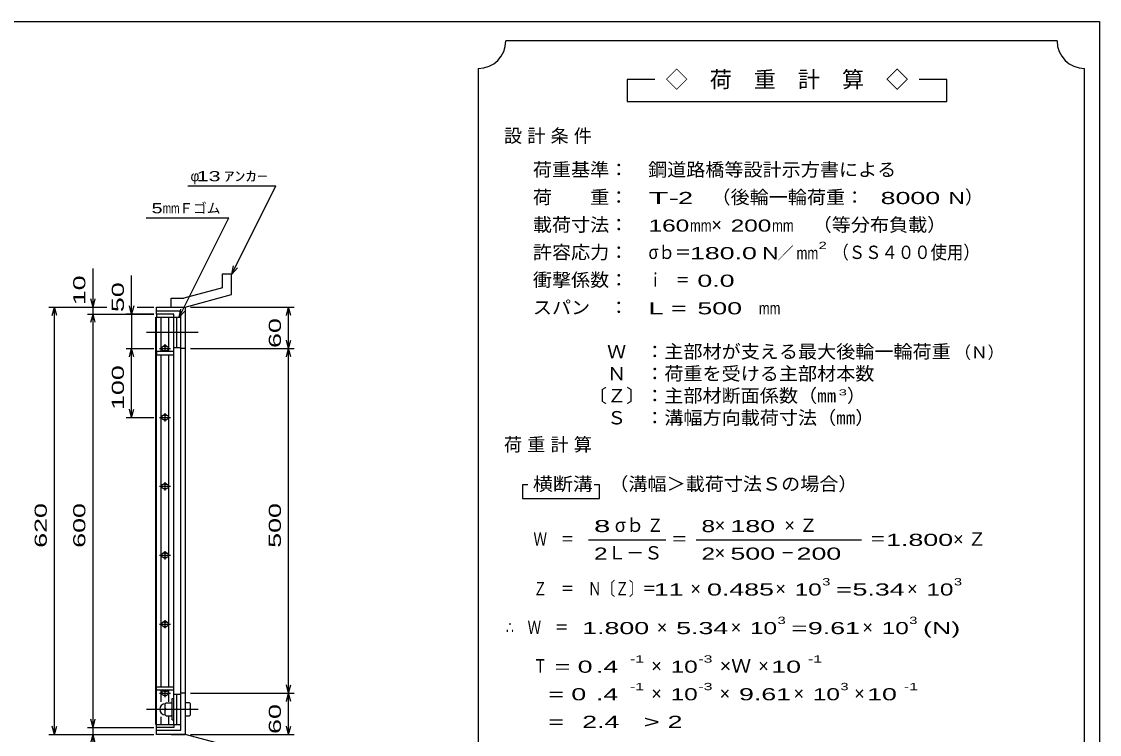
# Model space of a CAD drawing. Units: millimetres, scale not verified. Extents: x -1456 to 1385, y -1026 to 843.
# Drawn here: x -180 to 1385, y -192 to 843 of the extents above; entities that cross this region are included whole.
import ezdxf
from ezdxf.enums import TextEntityAlignment as Align

# ---------------------------------------------------------------- set-up
doc = ezdxf.new("R2010")
doc.units = ezdxf.units.MM
doc.header["$LTSCALE"] = 8
doc.linetypes.add('CHAIN', pattern=[18.5, 12, -1.5, 3.5, -1.5])
for name, color, linetype, lineweight in [('0_2', 150, 'Continuous', 25), ('16', 3, 'Continuous', 25), ('19', 6, 'Continuous', 25), ('22', 4, 'Continuous', 25), ('24', 2, 'Continuous', 25)]:
    doc.layers.add(name, color=color, linetype=linetype, lineweight=lineweight)
doc.styles.add('ベクトル', font='')
doc.styles.get('ベクトル').set_extended_font_data('ベクトル')

msp = doc.modelspace()

# ---------------------------------------------------------------- linework, layer by layer
at = {"layer": '0_2'}
for p, q in [((-1383.2, 842.8), (1384.8, 842.8)), ((1384.8, 842.8), (1384.8, -917.2))]:
    msp.add_line(p, q, dxfattribs=at)
at = {"layer": '16'}
for p, q in [((15.3, -177), (15.3, 414)), ((15.3, 414), (16, 414)), ((41, 418.5), (16, 418.5)), ((16, 418.5), (16, 414)), ((16, 414), (41, 414)), ((16, -177), (16, 414)), ((16, 414), (41, 414)), ((23, 364), (23, 414)), ((34, 364), (34, 414)), ((41, 414), (41, 418.5)), ((41, -177), (41, 414)), ((41, 414), (45.5, 414)), ((45.5, 370), (45.5, 414)), ((45.5, 414), (51.5, 414)), ((51.5, 370), (51.5, 414)), ((16, 364), (16, 359.5)), ((41, 364), (16, 364)), ((20.5, 368.5), (36.5, 368.5)), ((26.5, 371.5), (30.5, 371.5)), ((26.5, 365.5), (30.5, 365.5)), ((28.5, 364), (28.5, 374.5)), ((41, 370), (45.5, 370)), ((41, 359.5), (41, 364)), ((45.5, 370), (51.5, 370)), ((16, 359.5), (41, 359.5)), ((23, -122.5), (23, 359.5)), ((34, -122.5), (34, 359.5)), ((20.5, 268.5), (36.5, 268.5)), ((26.5, 271.5), (30.5, 271.5)), ((28.5, 262.5), (28.5, 274.5)), ((26.5, 265.5), (30.5, 265.5)), ((28.5, 162.5), (28.5, 174.5)), ((20.5, 168.5), (36.5, 168.5)), ((26.5, 171.5), (30.5, 171.5)), ((26.5, 165.5), (30.5, 165.5)), ((20.5, 68.5), (36.5, 68.5)), ((26.5, 71.5), (30.5, 71.5)), ((26.5, 65.5), (30.5, 65.5)), ((28.5, 62.5), (28.5, 74.5)), ((26.5, -28.5), (30.5, -28.5)), ((28.5, -37.5), (28.5, -25.5)), ((20.5, -31.5), (36.5, -31.5)), ((26.5, -34.5), (30.5, -34.5)), ((16, -127), (16, -122.5)), ((16, -122.5), (41, -122.5)), ((41, -127), (41, -122.5)), ((16, -127), (41, -127)), ((20.5, -131.5), (36.5, -131.5)), ((23, -144), (23, -127)), ((26.5, -128.5), (30.5, -128.5)), ((26.5, -134.5), (30.5, -134.5)), ((28.5, -137.5), (28.5, -127)), ((34, -144), (34, -127)), ((38.7, -170.5), (38.7, -139.5)), ((38.7, -139.5), (41, -139.5)), ((41, -133), (45.5, -133)), ((41, -170.5), (41, -139.5)), ((45.5, -177), (45.5, -133)), ((45.5, -133), (51.5, -133)), ((51.5, -177), (51.5, -133)), ((30.2, -145.5), (28.7, -147)), ((28.7, -163), (28.7, -147)), ((30.2, -155), (28.7, -153.5)), ((30.2, -155), (28.7, -156.5)), ((30.2, -145.5), (37.2, -145.5)), ((30.2, -155), (37.2, -155)), ((38.7, -147), (37.2, -145.5)), ((37.2, -155), (38.7, -153.5)), ((38.7, -156.5), (37.2, -155)), ((23, -177), (23, -166)), ((30.2, -164.5), (28.7, -163)), ((30.2, -164.5), (37.2, -164.5)), ((34, -177), (34, -166)), ((37.2, -164.5), (38.7, -163)), ((38.7, -170.5), (41, -170.5)), ((15.3, -177), (16, -177)), ((16, -177), (41, -177)), ((16, -181.5), (16, -177)), ((16, -177), (41, -177)), ((41, -181.5), (16, -181.5)), ((41, -177), (41, -181.5)), ((41, -177), (45.5, -177)), ((45.5, -177), (51.5, -177))]:
    msp.add_line(p, q, dxfattribs=at)
at = {"layer": '16', "linetype": 'CHAIN'}
for p, q in [((1.4, 392), (76.4, 392)), ((1.4, -155), (76.4, -155))]:
    msp.add_line(p, q, dxfattribs=at)
at = {"layer": '16'}
for centre, radius, start, end in [((26.5, 368.5), 3, 90, 270), ((28.5, 368.5), 4, 46.6, 133.4), ((28.5, 368.5), 4, 226.6, 313.4), ((30.5, 368.5), 3, 270, 90), ((26.5, 268.5), 3, 90, 270), ((28.5, 268.5), 4, 46.6, 133.4), ((30.5, 268.5), 3, 270, 90), ((28.5, 268.5), 4, 226.6, 313.4), ((28.5, 168.5), 4, 46.6, 133.4), ((26.5, 168.5), 3, 90, 270), ((28.5, 168.5), 4, 226.6, 313.4), ((30.5, 168.5), 3, 270, 90), ((26.5, 68.5), 3, 90, 270), ((28.5, 68.5), 4, 46.6, 133.4), ((28.5, 68.5), 4, 226.6, 313.4), ((30.5, 68.5), 3, 270, 90), ((26.5, -31.5), 3, 90, 270), ((28.5, -31.5), 4, 46.6, 133.4), ((30.5, -31.5), 3, 270, 90), ((28.5, -31.5), 4, 226.6, 313.4), ((26.5, -131.5), 3, 90, 270), ((28.5, -131.5), 4, 46.6, 133.4), ((28.5, -131.5), 4, 226.6, 313.4), ((30.5, -131.5), 3, 270, 90), ((28.7, -155), 8, 90, 270)]:
    msp.add_arc(centre, radius, start, end, dxfattribs=at)
at = {"layer": '19'}
for p, q in [((112.1, 476.6), (125.1, 476.6)), ((112.1, 456.6), (112.1, 476.6)), ((125.1, 446.6), (125.1, 476.6)), ((112.1, 456.6), (55.8, 441.5)), ((37.5, 441.5), (55.8, 441.5)), ((37.5, 428.5), (37.5, 441.5)), ((57.5, 428.5), (125.1, 446.6)), ((16, 418.5), (16, 428.5)), ((16, 428.5), (57.5, 428.5)), ((51.5, 422.5), (16, 422.5)), ((37.5, 428.5), (57.5, 428.5)), ((51.5, -185.5), (51.5, 422.5)), ((57.5, 428.5), (57.5, -191.5)), ((57.5, 368.5), (51.5, 368.5)), ((57.5, -131.5), (51.5, -131.5)), ((64, -145.5), (57.5, -145.5)), ((57.5, -145.5), (57.5, -164.5)), ((57.5, -155), (64, -155)), ((65.5, -147), (64, -145.5)), ((65.5, -153.5), (64, -155)), ((64, -155), (65.5, -156.5)), ((65.5, -163), (65.5, -147)), ((57.5, -164.5), (64, -164.5)), ((64, -164.5), (65.5, -163)), ((16, -191.5), (16, -181.5)), ((16, -185.5), (51.5, -185.5)), ((57.5, -191.5), (16, -191.5)), ((37.5, -191.5), (57.5, -191.5)), ((125.1, -209.6), (57.5, -191.5))]:
    msp.add_line(p, q, dxfattribs=at)
at = {"layer": '22'}
for p, q in [((61.5, 604.5), (189.5, 604.5)), ((125.5, 476.5), (189.5, 604.5)), ((1, 558), (121, 558)), ((49, 414), (121, 558)), ((125.5, 476.5), (127.9, 488.2)), ((125.5, 476.5), (133.5, 485.3)), ((-76, 428.5), (-76, 484.5)), ((-20, 418.5), (-20, 474.5)), ((-76, 428.5), (-79.2, 440.5)), ((-76, 428.5), (-72.8, 440.5)), ((-140, 428.5), (-56, 428.5)), ((-135.2, 416.5), (-132, 428.5)), ((-128.8, 416.5), (-132, 428.5)), ((-132, -191.5), (-132, 428.5)), ((-84, 428.5), (-56, 428.5)), ((-76, 418.5), (-76, 428.5)), ((-20, 418.5), (-23.2, 430.5)), ((-16.8, 430.5), (-20, 418.5)), ((-12, 428.5), (12, 428.5)), ((-12, 428.5), (12, 428.5)), ((49, 414), (51.4, 425.7)), ((49, 414), (57, 422.8)), ((65.5, 428.5), (215.9, 428.5)), ((204.7, 416.5), (207.9, 428.5)), ((211.1, 416.5), (207.9, 428.5)), ((207.9, 368.5), (207.9, 428.5)), ((-84, 418.5), (12, 418.5)), ((-79.2, 406.5), (-76, 418.5)), ((-72.8, 406.5), (-76, 418.5)), ((-76, -181.5), (-76, 418.5)), ((12, 418.5), (-28, 418.5)), ((-20, 418.5), (-20, 368.5)), ((207.9, 368.5), (204.7, 380.5)), ((207.9, 368.5), (211.1, 380.5)), ((-28, 368.5), (12, 368.5)), ((-23.2, 356.5), (-20, 368.5)), ((-16.8, 356.5), (-20, 368.5)), ((-20, 268.5), (-20, 368.5)), ((65.5, 368.5), (215.9, 368.5)), ((204.7, 356.5), (207.9, 368.5)), ((211.1, 356.5), (207.9, 368.5)), ((207.9, -131.5), (207.9, 368.5)), ((-28, 268.5), (12, 268.5)), ((-20, 268.5), (-23.2, 280.5)), ((-20, 268.5), (-16.8, 280.5)), ((207.9, -131.5), (204.7, -119.5)), ((207.9, -131.5), (211.1, -119.5)), ((65.5, -131.5), (215.9, -131.5)), ((204.7, -143.5), (207.9, -131.5)), ((211.1, -143.5), (207.9, -131.5)), ((207.9, -191.5), (207.9, -131.5)), ((-76, -181.5), (-79.2, -169.5)), ((-76, -181.5), (-72.8, -169.5)), ((-132, -191.5), (-135.2, -179.5)), ((-132, -191.5), (-128.8, -179.5)), ((-84, -181.5), (12, -181.5)), ((-76, -191.5), (-76, -181.5)), ((207.9, -191.5), (204.7, -179.5)), ((207.9, -191.5), (211.1, -179.5)), ((-140, -191.5), (12, -191.5)), ((-84, -191.5), (12, -191.5)), ((-79.2, -203.5), (-76, -191.5)), ((-72.8, -203.5), (-76, -191.5)), ((-76, -247.5), (-76, -191.5)), ((65.5, -191.5), (215.9, -191.5))]:
    msp.add_line(p, q, dxfattribs=at)
at = {"layer": '24', "color": 4}
for p, q in [((1323.2, 814.8), (523.2, 814.8)), ((483.2, 774.8), (483.2, -465.2)), ((1363.2, -465.2), (1363.2, 774.8)), ((739.2, 758.8), (699.2, 758.8)), ((699.2, 758.8), (699.2, 726.8)), ((1163.2, 758.8), (1123.2, 758.8)), ((1163.2, 726.8), (1163.2, 758.8)), ((699.2, 726.8), (1163.2, 726.8)), ((555.2, 170.8), (547.2, 170.8)), ((547.2, 170.8), (547.2, 150.8)), ((659.2, 170.8), (651.2, 170.8)), ((659.2, 150.8), (659.2, 170.8)), ((547.2, 150.8), (659.2, 150.8)), ((643.2, 90.8), (755.2, 90.8)), ((799.2, 90.8), (1039.2, 90.8))]:
    msp.add_line(p, q, dxfattribs=at)
for centre, start, end in [((483.2, 814.8), 270, 0), ((1363.2, 814.8), 180, 270)]:
    msp.add_arc(centre, 40, start, end, dxfattribs=at)

# ---------------------------------------------------------------- texts
at = {"layer": '22', "color": 2, "style": 'ベクトル'}
for s, height, width, p in [(' 13 ', 14.66, 1.6, (65.5, 618.5)), ('ｱﾝｶｰ', 14.66, 1.6, (113.5, 618.5)), ('5', 14.7, 1.45, (9, 572)), ('mm', 14.66, 0.75, (25, 572))]:
    msp.add_text(s, height=height, dxfattribs=dict(at, width=width)).set_placement(p, align=Align.MIDDLE_LEFT)
for s, height, p in [('φ', 14.7, (65.5, 618.5)), ('Ｆゴム', 14.66, (49, 572))]:
    msp.add_text(s, height=height, dxfattribs=at).set_placement(p, align=Align.MIDDLE_LEFT)
at = {"layer": '22', "color": 2, "style": 'ベクトル', "width": 1.65}
for s, p in [(' 10 ', (-96, 420.5)), (' 50 ', (-40, 410.5)), (' 60 ', (187.9, 358.5)), (' 100 ', (-40, 268.5)), (' 620 ', (-152, 68.5)), (' 600 ', (-96, 68.5)), (' 500 ', (187.9, 68.5)), (' 60 ', (187.9, -201.5))]:
    msp.add_text(s, height=17.6, rotation=90, dxfattribs=at).set_placement(p, align=Align.MIDDLE_LEFT)
at = {"layer": '24', "style": 'ベクトル'}
for s, height, p in [('◇\u3000荷\u3000重\u3000計\u3000算\u3000◇', 23.46, (755.2, 758.8)), ('）', 19.4, (1189.6, 588)), ('×', 19.4, (821.6, 548)), ('／', 17.6, (917.2, 506.8)), ('（Ｎ）', 17.6, (1174.4, 362.8)), ('）', 19.4, (1018.4, 300)), ('σｂ', 19.35, (681.6, 112)), ('×', 19.4, (826.4, 112)), ('Ｌ－Ｓ', 19.35, (671.2, 72)), ('×', 19.4, (826.4, 72)), ('×', 19.4, (791.2, 20)), ('×', 19.4, (914.4, 20)), ('×', 19.4, (1105.6, 20)), ('×', 19.4, (742.4, -36)), ('×', 19.4, (849.6, -36)), ('×', 19.4, (1040.8, -36)), ('×', 19.4, (734.4, -92)), ('×', 19.4, (889.6, -92)), ('×', 19.4, (734.4, -132)), ('×', 19.4, (833.6, -132)), ('×', 19.4, (940.8, -132)), ('×', 19.4, (1028.8, -132))]:
    msp.add_text(s, height=height, dxfattribs=at).set_placement(p, align=Align.MIDDLE_LEFT)
for s, height, width, p in [('荷重基準：\u3000', 19.35, 1.05, (562.4, 628)), ('鋼道路橋等設計示方書による', 19.35, 1.05, (729.6, 628)), ('荷\u3000\u3000重：\u3000', 19.35, 1.05, (562.4, 588)), ('T-', 17.6, 2, (730.4, 586.8)), (' 2 ', 17.6, 1.65, (762.4, 586.8)), ('（後輪一輪荷重：', 19.35, 1.05, (821.6, 588)), ('  8000', 17.6, 1.65, (1045.6, 586.8)), ('N', 17.6, 1.4, (1165.6, 586.8)), ('載荷寸法：\u3000', 19.35, 1.05, (562.4, 548)), ('160', 17.6, 1.5, (730.4, 546.8)), ('mm', 17.6, 0.8, (790.4, 546.8)), ('200', 17.6, 1.5, (849.6, 546.8)), ('mm', 17.6, 0.8, (909.6, 546.8)), ('\u3000（等分布負載）', 19.35, 1.05, (940.8, 548)), ('許容応力：\u3000', 19.35, 1.05, (562.4, 508)), ('σｂ＝', 19.35, 0.9, (730.4, 508)), ('2', 10.6, 1.5, (977.2, 518)), ('（ＳＳ４００使用）', 19.35, 0.9, (997.2, 508)), ('180.0', 17.6, 1.65, (790.4, 506.8)), ('N', 17.6, 1.4, (895.2, 506.8)), ('mm', 17.6, 0.8, (945.2, 506.8)), ('衝撃係数：\u3000', 19.35, 1.05, (562.4, 468)), ('ｉ\u3000＝', 19.35, 0.75, (730.4, 468)), (' 0.0', 17.6, 1.65, (790.4, 466.8)), ('スパン\u3000：\u3000', 19.35, 1.05, (562.4, 428)), ('L =', 17.6, 1.65, (730.4, 426.8)), (' 500 ', 17.6, 1.65, (790.4, 426.8)), ('mm', 17.6, 0.8, (890.4, 426.8)), ('\u3000Ｗ\u3000：主部材が支える最大後輪一輪荷重', 19.35, 1.05, (642.4, 364)), ('\u3000Ｎ\u3000：荷重を受ける主部材本数', 19.35, 1.05, (642.4, 332)), ('〔Ｚ〕：主部材断面係数（㎜', 19.35, 1.05, (642.4, 300)), ('3', 8.8, 1.8, (1006.4, 304.8)), ('\u3000Ｓ\u3000：溝幅方向載荷寸法（㎜）', 19.35, 1.05, (642.4, 268)), ('横断溝', 19.35, 1.1, (562.4, 172)), ('\u3000（溝幅＞載荷寸法Ｓの場合）', 19.35, 1.05, (645.6, 172)), ('8', 17.6, 1.8, (651.2, 110.8)), ('Ｚ', 19.4, 0.9, (728, 112)), ('8', 17.6, 1.5, (807.2, 110.8)), (' 180 ', 17.6, 1.65, (838.4, 110.8)), ('Ｗ\u3000＝', 19.35, 0.75, (563.2, 92)), ('＝', 19.4, 0.9, (763.2, 92)), ('＝', 19.4, 0.9, (1051.2, 92)), ('1.800', 17.6, 1.65, (1075.2, 90.8)), ('2', 17.6, 1.5, (651.2, 70.8)), ('2', 17.6, 1.5, (807.2, 70.8)), (' 500 ', 17.6, 1.65, (838.4, 70.8)), (' 200 ', 17.6, 1.65, (934.4, 70.8)), ('－', 19.4, 0.75, (922.4, 72)), ('Ｚ\u3000＝\u3000Ｎ〔Ｚ〕＝', 19.35, 0.75, (563.2, 20)), ('3', 10.6, 1.5, (982.4, 30)), ('3', 10.6, 1.5, (1173.6, 30)), (' 11 ', 17.6, 1.65, (727.2, 18.8)), ('0.485', 17.6, 1.65, (815.2, 18.8)), ('10', 17.6, 1.5, (942.4, 18.8)), ('=', 17.6, 1.7, (1002.4, 18.8)), ('5.34', 17.6, 1.65, (1026.4, 18.8)), ('10', 17.6, 1.5, (1133.6, 18.8)), ('∴\u3000Ｗ\u3000＝', 19.35, 0.75, (523.2, -36)), (' 1.800', 17.6, 1.65, (623.2, -37.2)), ('5.34', 17.6, 1.65, (770.4, -37.2)), ('10', 17.6, 1.5, (877.6, -37.2)), ('3', 10.6, 1.5, (917.6, -26)), ('9.61', 17.6, 1.65, (961.6, -37.2)), ('10', 17.6, 1.5, (1068.8, -37.2)), ('3', 10.6, 1.5, (1108.8, -26)), ('(N)', 17.6, 1.65, (1128.8, -37.2)), ('=', 17.6, 1.7, (937.6, -37.2)), ('-1', 10.56, 1.65, (703.2, -82)), ('-3', 10.56, 1.65, (802.4, -82)), ('-1', 10.56, 1.65, (961.6, -82)), ('Ｔ', 19.4, 0.75, (563.2, -92)), (' = 0', 17.6, 1.65, (583.2, -93.2)), (' .4 ', 17.6, 1.65, (643.2, -93.2)), ('10', 17.6, 1.5, (762.4, -93.2)), ('×Ｗ', 19.35, 1.1, (833.6, -92)), (' 10 ', 17.6, 1.65, (897.6, -93.2)), ('  = 0', 17.6, 1.65, (563.2, -133.2)), (' .4 ', 17.6, 1.65, (643.2, -133.2)), ('-1', 10.56, 1.65, (703.2, -122)), ('10', 17.6, 1.5, (762.4, -133.2)), ('-3', 10.56, 1.65, (802.4, -122)), ('9.61', 17.6, 1.65, (861.6, -133.2)), ('10', 17.6, 1.5, (968.8, -133.2)), ('3', 10.6, 1.5, (1008.8, -122)), (' 10 ', 17.6, 1.65, (1036.8, -133.2)), ('-1', 10.56, 1.65, (1100.8, -122)), ('  =', 17.6, 1.65, (563.2, -173.2)), (' 2.4', 17.6, 1.65, (623.2, -173.2)), ('>', 17.6, 1.7, (723.2, -173.2)), (' 2 ', 17.6, 1.65, (747.2, -173.2))]:
    msp.add_text(s, height=height, dxfattribs=dict(at, width=width)).set_placement(p, align=Align.MIDDLE_LEFT)
at = {"layer": '24', "char_height": 19.35, "attachment_point": 4, "style": 'ベクトル'}
for s, insert in [('\\T1.28;設計条件', (520.4, 676)), ('\\T1.28;荷重計算', (520.4, 228)), ('\\T1.42;×Ｚ', (927.6, 112)), ('\\T1.42;×Ｚ', (1172.4, 92))]:
    msp.add_mtext(s, dxfattribs=dict(at, insert=insert))

doc.saveas('drawing.dxf')
